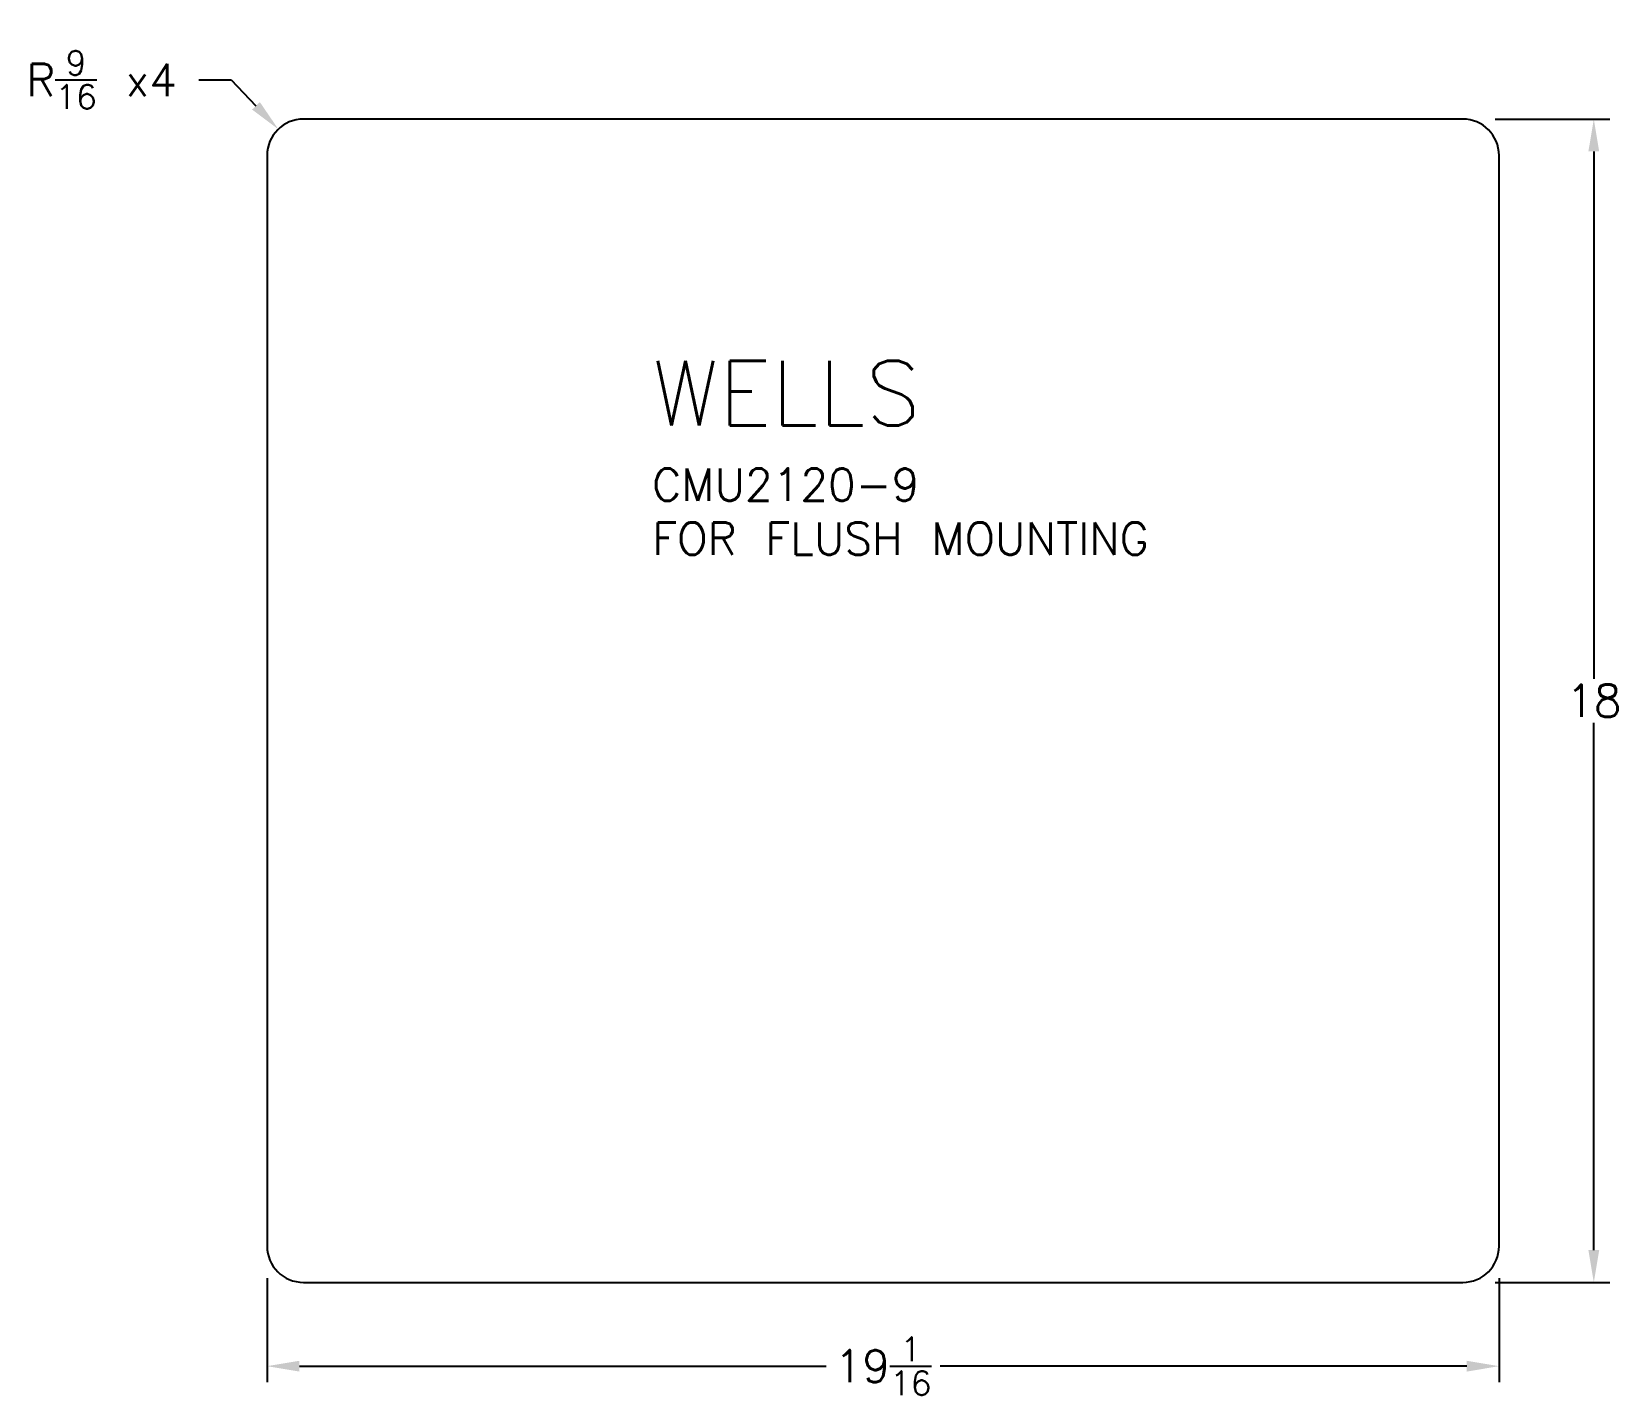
# Model space of a CAD drawing. Header units: inches. Extents: x 22.9 to 47.4, y 13.5 to 34.6.
import ezdxf

# ---------------------------------------------------------------- set-up
doc = ezdxf.new("R2010")
doc.units = ezdxf.units.IN
doc.header["$MEASUREMENT"] = 0
doc.styles.get("Standard").update_dxf_attribs({"font": 'txt', "bigfont": 'gbcbig.shx'})
doc.dimstyles.get("Standard").update_dxf_attribs({"dimtxt": 0.5, "dimasz": 0.5, "dimexe": 0.25, "dimexo": 0.5, "dimgap": 0.09, "dimtad": 0, "dimtih": 1, "dimtoh": 1, "dimdec": 4, "dimzin": 0, "dimdsep": 46, "dimlunit": 5, "dimtxsty": 'Standard', "dimcen": 0, "dimadec": 0, "dimazin": 0, "dimtfac": 0.75, "dimtdec": 4, "dimtofl": 0, "dimtmove": 0, "dimatfit": 3, "dimfxl": 1, "dimfrac": 1, "dimtolj": 1, "dimtzin": 0, "dimarcsym": 0})

# ---------------------------------------------------------------- blocks, each defined once
blk = doc.blocks.new('*D6')
at = {"color": 0, "lineweight": -2}
for p, q in [((45.535, 33.207), (47.314, 33.207)), ((47.064, 32.707), (47.064, 24.547)), ((47.064, 15.707), (47.064, 23.867)), ((45.535, 15.207), (47.314, 15.207))]:
    blk.add_line(p, q, dxfattribs=at)
at = {"color": 0}
for points in [[(46.98, 32.707), (47.147, 32.707), (47.064, 33.207)], [(46.98, 15.707), (47.147, 15.707), (47.064, 15.207)]]:
    blk.add_solid(points, dxfattribs=at)
at = {"layer": 'Defpoints', "color": 0}
for p in [(45.035, 33.207), (45.035, 15.207), (47.064, 15.207)]:
    blk.add_point(p, dxfattribs=at)
at = {"color": 0, "insert": (47.064, 24.207), "char_height": 0.5, "attachment_point": 5}
blk.add_mtext('\\A1;18', dxfattribs=at)
blk = doc.blocks.new('*D7')
at = {"color": 0, "lineweight": -2}
for p, q in [((26.535, 15.27), (26.535, 13.661)), ((45.598, 15.27), (45.598, 13.661)), ((27.035, 13.911), (35.185, 13.911)), ((45.098, 13.911), (36.948, 13.911))]:
    blk.add_line(p, q, dxfattribs=at)
at = {"color": 0}
for points in [[(27.035, 13.994), (27.035, 13.827), (26.535, 13.911)], [(45.098, 13.994), (45.098, 13.827), (45.598, 13.911)]]:
    blk.add_solid(points, dxfattribs=at)
at = {"layer": 'Defpoints', "color": 0}
for p in [(26.535, 15.77), (45.598, 15.77), (26.535, 13.911)]:
    blk.add_point(p, dxfattribs=at)
at = {"color": 0, "insert": (36.066, 13.911), "char_height": 0.5, "attachment_point": 5}
blk.add_mtext('\\A1;19{\\H0.75x;\\S1/16;}', dxfattribs=at)
blk = doc.blocks.new('*D8')
at = {"color": 0, "lineweight": -2}
for p, q in [((25.48, 33.814), (25.98, 33.814)), ((25.98, 33.814), (26.363, 33.413))]:
    blk.add_line(p, q, dxfattribs=at)
at = {"color": 0}
blk.add_solid([(26.424, 33.47), (26.303, 33.355), (26.709, 33.051)], dxfattribs=at)
at = {"layer": 'Defpoints', "color": 0}
for p in [(26.709, 33.051), (27.098, 32.645)]:
    blk.add_point(p, dxfattribs=at)
at = {"color": 0, "insert": (23.974, 33.814), "char_height": 0.5, "attachment_point": 5}
blk.add_mtext('\\A1;R{\\H0.75x;\\S9/16;} x4', dxfattribs=at)

msp = doc.modelspace()

# ---------------------------------------------------------------- linework, layer by layer
for p, q in [((45.03501, 33.20708), (27.09751, 33.20708)), ((26.53501, 32.64458), (26.53501, 15.76958)), ((45.59751, 15.76958), (45.59751, 32.64458)), ((27.09751, 15.20708), (45.03501, 15.20708))]:
    msp.add_line(p, q)
for centre, start, end in [((27.09751, 32.64458), 90, 180), ((45.03501, 32.64458), 0, 90), ((27.09751, 15.76958), 180, 270), ((45.03501, 15.76958), 270, 0)]:
    msp.add_arc(centre, 0.5625, start, end)

# ---------------------------------------------------------------- texts
at = {"insert": (32.49348, 29.46813), "char_height": 0.2, "width": 9.5289422, "attachment_point": 1}
msp.add_mtext('{\\H5x;WELLS\\H0.5x; }\\P{\\H2.5x;CMU2120-9\\PFOR FLUSH MOUNTING}', dxfattribs=at)

# ---------------------------------------------------------------- dimensions: what is measured, and where the dimension line sits
dim = msp.add_radius_dim(center=(27.09751, 32.64458), mpoint=(26.70887, 33.05123), text='<> x4', dimstyle='Standard')
dim.commit()
dim.dimension.update_dxf_attribs({"geometry": '*D8', "text_midpoint": (23.97352, 33.81371), "dimtype": 164})
dim = msp.add_linear_dim(base=(47.06372, 15.20708), p1=(45.03501, 33.20708), p2=(45.03501, 15.20708), angle=90, dimstyle='Standard')
dim.commit()
dim.dimension.update_dxf_attribs({"geometry": '*D6', "text_midpoint": (47.06372, 24.20708)})
dim = msp.add_linear_dim(base=(26.53501, 13.91058), p1=(45.59751, 15.76958), p2=(26.53501, 15.76958), dimstyle='Standard')
dim.commit()
dim.dimension.update_dxf_attribs({"geometry": '*D7', "text_midpoint": (36.06626, 13.91058)})

doc.saveas('drawing.dxf')
